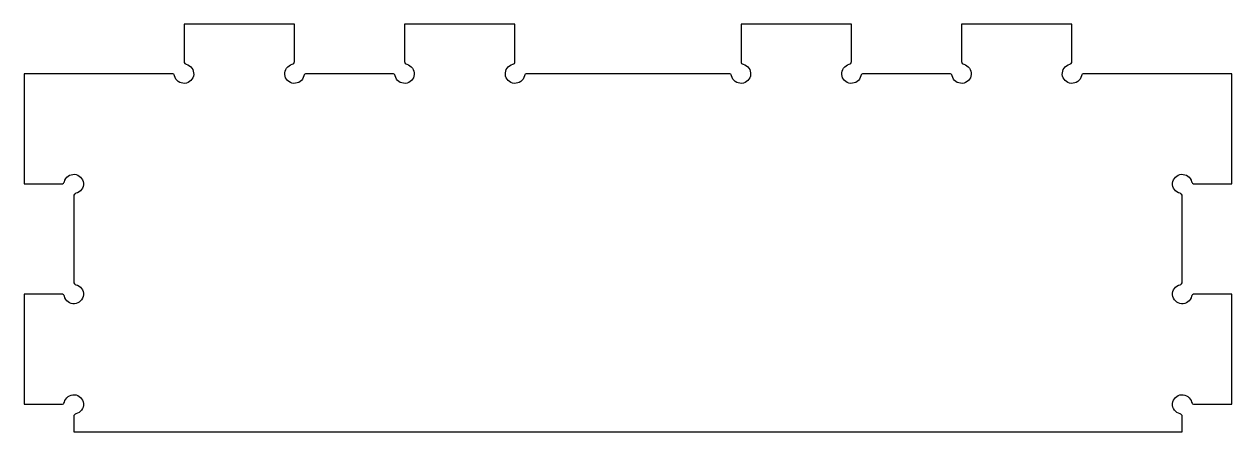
# Model space of a CAD drawing. Header units: millimetres. Extents: x -109 to 110, y 287 to 361.
import ezdxf

# ---------------------------------------------------------------- set-up
doc = ezdxf.new("R2010")
doc.units = ezdxf.units.MM
doc.layers.get('0').update_dxf_attribs({"linetype": 'CONTINUOUS'})

msp = doc.modelspace()

# ---------------------------------------------------------------- linework, layer by layer
msp.add_lwpolyline([(-99.61, 290.35, 0.350001), (-100, 289.86), (-100, 287.06), (101, 287.06), (101, 289.86, 0.350001), (100.61, 290.35, -1.810019), (102.71, 292.44, 0.350001), (103.19, 292.06), (110, 292.06), (110, 312.06), (103.19, 312.06, 0.350001), (102.71, 311.67, -1.810019), (100.61, 313.76, 0.350001), (101, 314.25), (101, 329.86, 0.350001), (100.61, 330.35, -1.810019), (102.71, 332.44, 0.350001), (103.19, 332.06), (110, 332.06), (110, 352.06), (83.19, 352.06, 0.350001), (82.71, 351.67, -1.810019), (80.61, 353.76, 0.350001), (81, 354.25), (81, 361.06), (61, 361.06), (61, 354.25, 0.350001), (61.39, 353.76, -1.810019), (59.29, 351.67, 0.350001), (58.81, 352.06), (43.19, 352.06, 0.350001), (42.71, 351.67, -1.810019), (40.61, 353.76, 0.350001), (41, 354.25), (41, 361.06), (21, 361.06), (21, 354.25, 0.350001), (21.39, 353.76, -1.810019), (19.29, 351.67, 0.350001), (18.81, 352.06), (-17.81, 352.06, 0.350001), (-18.29, 351.67, -1.810019), (-20.39, 353.76, 0.350001), (-20, 354.25), (-20, 361.06), (-40, 361.06), (-40, 354.25, 0.350001), (-39.61, 353.76, -1.810019), (-41.71, 351.67, 0.350001), (-42.19, 352.06), (-57.81, 352.06, 0.350001), (-58.29, 351.67, -1.810019), (-60.39, 353.76, 0.350001), (-60, 354.25), (-60, 361.06), (-80, 361.06), (-80, 354.25, 0.350001), (-79.61, 353.76, -1.810019), (-81.71, 351.67, 0.350001), (-82.19, 352.06), (-109, 352.06), (-109, 332.06), (-102.19, 332.06, 0.350001), (-101.71, 332.44, -1.810019), (-99.61, 330.35, 0.350001), (-100, 329.86), (-100, 314.25, 0.350001), (-99.61, 313.76, -1.810019), (-101.71, 311.67, 0.350001), (-102.19, 312.06), (-109, 312.06), (-109, 292.06), (-102.19, 292.06, 0.350001), (-101.71, 292.44, -1.810019)], format="xyb", close=True)

doc.saveas('drawing.dxf')
